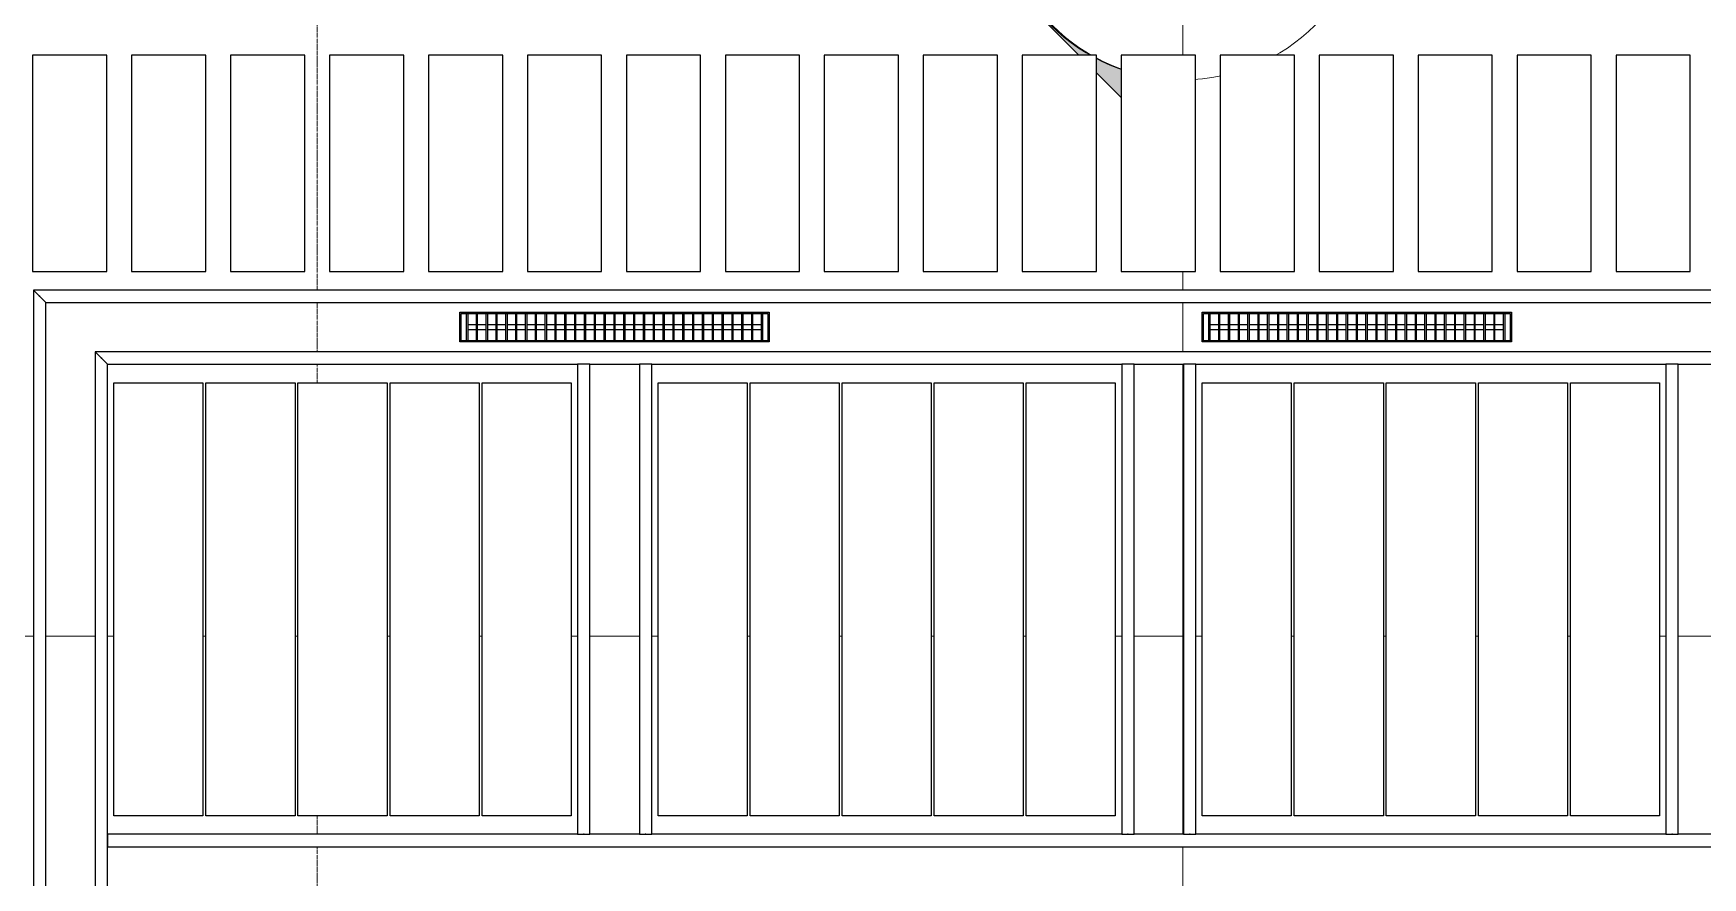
# Model space of a CAD drawing. Header units: millimetres. Extents: x -853432 to -773672, y -18171 to 22484.
# Drawn here: x -837029 to -830282, y -397 to 3016 of the extents above; entities that cross this region are included whole.
import ezdxf
from ezdxf.xclip import XClip

# ---------------------------------------------------------------- set-up
doc = ezdxf.new("R2010")
doc.units = ezdxf.units.MM
doc.header["$XCLIPFRAME"] = 0
doc.linetypes.add('DPA_Grid _ Level 100', pattern=[10, 5.5, -1.6, 1.3, -1.6])
for name, color, linetype in [('000 - WIPEOUT', 250, 'Continuous'), ('001 - ASCESSORIES', 251, 'Continuous'), ('A04_TUBE SERIES', 2, 'Continuous'), ('A11_ALU.SOLID SHEET', 2, 'Continuous')]:
    doc.layers.add(name, color=color, linetype=linetype)
doc.layers.add('A-ANNO-NOTE', color=3, linetype='Continuous', lineweight=25)
doc.layers.add('S-GRID', color=251, linetype='Continuous', lineweight=9)

# ---------------------------------------------------------------- blocks, each defined once
blk = doc.blocks.new('DPA_AN_Section Line - UP-Left-16600938-4251-01 ENLARGED CONCOURSE LEVEL - REFLECTED CEILING PLAN - SHEET 2')
at = {"layer": 'A-ANNO-NOTE', "lineweight": 9}
blk.add_line((7.5, 0), (160, 0), dxfattribs=at)
blk = doc.blocks.new('DPA_AN_Section Line - UP-Left-14405212-4251-01 ENLARGED CONCOURSE LEVEL - REFLECTED CEILING PLAN - SHEET 2')
at = {"layer": 'A-ANNO-NOTE', "lineweight": 9}
h = blk.add_hatch(color=256, dxfattribs=at)
edge = h.paths.add_edge_path()
edge.add_arc((0, -0.028), 7.5, 180, 360)
edge.add_line((7.5, -0.028), (10.682, -0.028))
edge.add_line((10.682, -0.028), (0, -10.71))
edge.add_line((0, -10.71), (-10.682, -0.028))
edge.add_line((-10.682, -0.028), (-7.5, -0.028))
at = {"layer": 'A-ANNO-NOTE', "lineweight": 18}
for p, q in [((-7.5, 0), (7.5, 0)), ((0, -10.71), (10.682, -0.028)), ((10.682, -0.028), (7.5, -0.028))]:
    blk.add_line(p, q, dxfattribs=at)
at = {"layer": 'A-ANNO-NOTE', "lineweight": 9}
blk.add_line((7.5, 0), (80, 0), dxfattribs=at)
at = {"layer": 'A-ANNO-NOTE', "lineweight": 18}
blk.add_circle((0, 0.028), 7.5, dxfattribs=at)
blk.add_arc((0, -0.028), 7.5, 180, 360, dxfattribs=at)
blk = doc.blocks.new('*U2031')
at = {"layer": 'S-GRID', "linetype": 'DPA_Grid _ Level 100'}
blk.add_line((0, -21399.8), (0, 16631.7), dxfattribs=at)
blk = doc.blocks.new('*U1537')
at = {"color": 3}
for points in [[(-437.5, 1550), (437.5, 1550), (437.5, 1250), (-437.5, 1250)], [(-437.5, 1150), (437.5, 1150), (437.5, 850), (-437.5, 850)], [(-437.5, 750), (437.5, 750), (437.5, 450), (-437.5, 450)], [(-437.5, 350), (437.5, 350), (437.5, 50), (-437.5, 50)], [(-437.5, -50), (437.5, -50), (437.5, -350), (-437.5, -350)], [(-437.5, -450), (437.5, -450), (437.5, -750), (-437.5, -750)], [(-437.5, -850), (437.5, -850), (437.5, -1150), (-437.5, -1150)], [(-437.5, -1250), (437.5, -1250), (437.5, -1550), (-437.5, -1550)], [(-437.5, -1650), (437.5, -1650), (437.5, -1950), (-437.5, -1950)], [(-437.5, -2050), (437.5, -2050), (437.5, -2350), (-437.5, -2350)], [(-437.5, -2450), (437.5, -2450), (437.5, -2750), (-437.5, -2750)], [(-437.5, -2850), (437.5, -2850), (437.5, -3150), (-437.5, -3150)], [(-437.5, -3250), (437.5, -3250), (437.5, -3550), (-437.5, -3550)], [(-437.5, -3650), (437.5, -3650), (437.5, -3950), (-437.5, -3950)], [(-437.5, -4050), (437.5, -4050), (437.5, -4350), (-437.5, -4350)], [(-437.5, -4450), (437.5, -4450), (437.5, -4750), (-437.5, -4750)], [(-437.5, -4850), (437.5, -4850), (437.5, -5150), (-437.5, -5150)]]:
    blk.add_wipeout(points, dxfattribs=at).dxf.layer = '000 - WIPEOUT'
at = {"layer": 'A11_ALU.SOLID SHEET', "color": 0, "linetype": 'ByBlock'}
for points in [[(-437.5, 1250), (437.5, 1250), (437.5, 1550), (-437.5, 1550)], [(-437.5, 850), (437.5, 850), (437.5, 1150), (-437.5, 1150)], [(-437.5, 450), (437.5, 450), (437.5, 750), (-437.5, 750)], [(-437.5, 50), (437.5, 50), (437.5, 350), (-437.5, 350)], [(-437.5, -350), (437.5, -350), (437.5, -50), (-437.5, -50)], [(-437.5, -750), (437.5, -750), (437.5, -450), (-437.5, -450)], [(-437.5, -1150), (437.5, -1150), (437.5, -850), (-437.5, -850)], [(-437.5, -1550), (437.5, -1550), (437.5, -1250), (-437.5, -1250)], [(-437.5, -1950), (437.5, -1950), (437.5, -1650), (-437.5, -1650)], [(-437.5, -2350), (437.5, -2350), (437.5, -2050), (-437.5, -2050)], [(-437.5, -2750), (437.5, -2750), (437.5, -2450), (-437.5, -2450)], [(-437.5, -3150), (437.5, -3150), (437.5, -2850), (-437.5, -2850)], [(-437.5, -3550), (437.5, -3550), (437.5, -3250), (-437.5, -3250)], [(-437.5, -3950), (437.5, -3950), (437.5, -3650), (-437.5, -3650)], [(-437.5, -4350), (437.5, -4350), (437.5, -4050), (-437.5, -4050)], [(-437.5, -4750), (437.5, -4750), (437.5, -4450), (-437.5, -4450)], [(-437.5, -5150), (437.5, -5150), (437.5, -4850), (-437.5, -4850)]]:
    blk.add_lwpolyline(points, close=True, dxfattribs=at)
blk = doc.blocks.new('*U1697')
at = {"layer": 'A11_ALU.SOLID SHEET', "color": 0, "linetype": 'ByBlock', "rotation": 90}
blk.add_blockref('*U1537', (-90800, -1088), dxfattribs=at)
blk = doc.blocks.new('*U1111')
blk.add_attdef('EXTR.OVL-LENGTH_', (-25, -59.1), '', height=5)
blk.add_wipeout([(-25, 0), (25, 0), (25, 1900), (-25, 1900)]).dxf.layer = '000 - WIPEOUT'
blk.add_point((0, 0))
at = {"layer": 'A04_TUBE SERIES', "color": 0}
blk.add_lwpolyline([(-25, 0), (25, 0), (25, 1900), (-25, 1900)], close=True, dxfattribs=at)
blk = doc.blocks.new('*U1115')
blk.add_wipeout([(-25, 25), (25, -25), (25, 11022.5), (-25, 10972.5)]).dxf.layer = '000 - WIPEOUT'
at = {"layer": 'A04_TUBE SERIES', "color": 0}
blk.add_lwpolyline([(-25, 25), (25, -25), (25, 11022.5), (-25, 10972.5)], close=True, dxfattribs=at)
blk.add_attdef('EXTR.OVL-LENGTH_', (-25, -59.1), '', height=5)
blk = doc.blocks.new('*U1110')
blk.add_attdef('EXTR.OVL-LENGTH_', (-25, -59.1), '', height=5)
blk.add_wipeout([(-25, 0), (25, 0), (25, 1900), (-25, 1900)]).dxf.layer = '000 - WIPEOUT'
blk.add_point((0, 0))
at = {"layer": 'A04_TUBE SERIES', "color": 0}
blk.add_lwpolyline([(-25, 0), (25, 0), (25, 1900), (-25, 1900)], close=True, dxfattribs=at)
blk = doc.blocks.new('*U1121')
blk.add_wipeout([(-25, 25), (25, -25), (25, 4175), (-25, 4125)]).dxf.layer = '000 - WIPEOUT'
blk.add_point((0, 0))
at = {"layer": 'A04_TUBE SERIES', "color": 0}
blk.add_lwpolyline([(-25, 25), (25, -25), (25, 4175), (-25, 4125)], close=True, dxfattribs=at)
blk.add_attdef('EXTR.OVL-LENGTH_', (-25, -59.1), '', height=5)
blk = doc.blocks.new('*U1112')
blk.add_attdef('EXTR.OVL-LENGTH_', (-25, -59.1), '', height=5)
blk.add_wipeout([(-25, 0), (25, 0), (25, 1900), (-25, 1900)]).dxf.layer = '000 - WIPEOUT'
blk.add_point((0, 0))
at = {"layer": 'A04_TUBE SERIES', "color": 0}
blk.add_lwpolyline([(-25, 0), (25, 0), (25, 1900), (-25, 1900)], close=True, dxfattribs=at)
blk = doc.blocks.new('*U1116')
blk.add_wipeout([(-25, 25), (25, -25), (25, 4675), (-25, 4625)]).dxf.layer = '000 - WIPEOUT'
blk.add_point((0, 0))
at = {"layer": 'A04_TUBE SERIES', "color": 0}
blk.add_lwpolyline([(-25, 25), (25, -25), (25, 4675), (-25, 4625)], close=True, dxfattribs=at)
blk.add_attdef('EXTR.OVL-LENGTH_', (-25, -59.1), '', height=5)
blk = doc.blocks.new('*U1128')
blk.add_attdef('EXTR.OVL-LENGTH_', (-25, -59.1), '', height=5)
blk.add_wipeout([(-25, 0), (25, 0), (25, 10747.5), (-25, 10697.5)]).dxf.layer = '000 - WIPEOUT'
at = {"layer": 'A04_TUBE SERIES', "color": 0}
blk.add_lwpolyline([(-25, 0), (25, 0), (25, 10747.5), (-25, 10697.5)], close=True, dxfattribs=at)
blk = doc.blocks.new('*U1108')
blk.add_attdef('EXTR.OVL-LENGTH_', (-25, -59.1), '', height=5)
blk.add_wipeout([(-25, 0), (25, 0), (25, 10747.5), (-25, 10697.5)]).dxf.layer = '000 - WIPEOUT'
blk.add_point((0, 0))
at = {"layer": 'A04_TUBE SERIES', "color": 0}
blk.add_lwpolyline([(-25, 0), (25, 0), (25, 10747.5), (-25, 10697.5)], close=True, dxfattribs=at)
blk = doc.blocks.new('*U1258')
at = {"color": 6}
blk.add_point((-37.5, 0), dxfattribs=at)
at = {"color": 3}
blk.add_wipeout([(-875, -564), (875, -564), (875, -924), (-875, -924)], dxfattribs=at).dxf.layer = '000 - WIPEOUT'
at = {"layer": 'A11_ALU.SOLID SHEET', "color": 0, "linetype": 'ByBlock'}
blk.add_lwpolyline([(875, -924), (-875, -924), (-875, -564), (875, -564)], close=True, dxfattribs=at)
at = {"color": 3}
blk.add_wipeout([(-875, -192), (875, -192), (875, -552), (-875, -552)], dxfattribs=at).dxf.layer = '000 - WIPEOUT'
at = {"layer": 'A11_ALU.SOLID SHEET', "color": 0, "linetype": 'ByBlock'}
blk.add_lwpolyline([(875, -552), (-875, -552), (-875, -192), (875, -192)], close=True, dxfattribs=at)
at = {"color": 3}
blk.add_wipeout([(-875, 180), (875, 180), (875, -180), (-875, -180)], dxfattribs=at).dxf.layer = '000 - WIPEOUT'
at = {"layer": 'A11_ALU.SOLID SHEET', "color": 0, "linetype": 'ByBlock'}
blk.add_lwpolyline([(875, -180), (-875, -180), (-875, 180), (875, 180)], close=True, dxfattribs=at)
at = {"color": 3}
blk.add_wipeout([(-875, 552), (875, 552), (875, 192), (-875, 192)], dxfattribs=at).dxf.layer = '000 - WIPEOUT'
at = {"layer": 'A11_ALU.SOLID SHEET', "color": 0, "linetype": 'ByBlock'}
blk.add_lwpolyline([(875, 192), (-875, 192), (-875, 552), (875, 552)], close=True, dxfattribs=at)
at = {"color": 3}
blk.add_wipeout([(-875, 924), (875, 924), (875, 564), (-875, 564)], dxfattribs=at).dxf.layer = '000 - WIPEOUT'
at = {"layer": 'A11_ALU.SOLID SHEET', "color": 0, "linetype": 'ByBlock'}
blk.add_lwpolyline([(875, 564), (-875, 564), (-875, 924), (875, 924)], close=True, dxfattribs=at)
blk = doc.blocks.new('*U1351')
at = {"color": 1}
blk.add_wipeout([(625, -60), (-625, -60), (-625, 60), (625, 60)], dxfattribs=at).dxf.layer = '000 - WIPEOUT'
at = {"layer": '001 - ASCESSORIES', "color": 0}
blk.add_lwpolyline([(625, -60), (-625, -60), (-625, 60), (625, 60)], close=True, dxfattribs=at)
at = {"layer": '001 - ASCESSORIES'}
for points in [[(620, -55), (-620, -55), (-620, 55), (620, 55)], [(-593.5, -55), (-598.5, -55), (-598.5, 55), (-593.5, 55)], [(-558.8, -55), (-553.8, -55), (-553.8, 55), (-558.8, 55)], [(-514, -55), (-519, -55), (-519, 55), (-514, 55)], [(-479.3, -55), (-474.3, -55), (-474.3, 55), (-479.3, 55)], [(-434.6, -55), (-439.6, -55), (-439.6, 55), (-434.6, 55)], [(-399.8, -55), (-394.8, -55), (-394.8, 55), (-399.8, 55)], [(-355.1, -55), (-360.1, -55), (-360.1, 55), (-355.1, 55)], [(-320.4, -55), (-315.4, -55), (-315.4, 55), (-320.4, 55)], [(-275.6, -55), (-280.6, -55), (-280.6, 55), (-275.6, 55)], [(-240.9, -55), (-235.9, -55), (-235.9, 55), (-240.9, 55)], [(-196.2, -55), (-201.2, -55), (-201.2, 55), (-196.2, 55)], [(-161.4, -55), (-156.4, -55), (-156.4, 55), (-161.4, 55)], [(-116.7, -55), (-121.7, -55), (-121.7, 55), (-116.7, 55)], [(-82, -55), (-77, -55), (-77, 55), (-82, 55)], [(-37.2, -55), (-42.2, -55), (-42.2, 55), (-37.2, 55)], [(-2.5, -55), (2.5, -55), (2.5, 55), (-2.5, 55)], [(42.2, -55), (37.2, -55), (37.2, 55), (42.2, 55)], [(77, -55), (82, -55), (82, 55), (77, 55)], [(121.7, -55), (116.7, -55), (116.7, 55), (121.7, 55)], [(156.4, -55), (161.4, -55), (161.4, 55), (156.4, 55)], [(201.2, -55), (196.2, -55), (196.2, 55), (201.2, 55)], [(235.9, -55), (240.9, -55), (240.9, 55), (235.9, 55)], [(280.6, -55), (275.6, -55), (275.6, 55), (280.6, 55)], [(315.4, -55), (320.4, -55), (320.4, 55), (315.4, 55)], [(360.1, -55), (355.1, -55), (355.1, 55), (360.1, 55)], [(394.8, -55), (399.8, -55), (399.8, 55), (394.8, 55)], [(439.6, -55), (434.6, -55), (434.6, 55), (439.6, 55)], [(474.3, -55), (479.3, -55), (479.3, 55), (474.3, 55)], [(519, -55), (514, -55), (514, 55), (519, 55)], [(553.8, -55), (558.8, -55), (558.8, 55), (553.8, 55)], [(598.5, -55), (593.5, -55), (593.5, 55), (598.5, 55)]]:
    blk.add_lwpolyline(points, close=True, dxfattribs=at)
for points in [[(-593.5, 10), (-558.8, 10)], [(-553.8, 10), (-519, 10)], [(-514, 10), (-479.3, 10)], [(-474.3, 10), (-439.6, 10)], [(-434.6, 10), (-399.8, 10)], [(-394.8, 10), (-360.1, 10)], [(-355.1, 10), (-320.4, 10)], [(-315.4, 10), (-280.6, 10)], [(-275.6, 10), (-240.9, 10)], [(-235.9, 10), (-201.2, 10)], [(-196.2, 10), (-161.4, 10)], [(-156.4, 10), (-121.7, 10)], [(-116.7, 10), (-82, 10)], [(-77, 10), (-42.2, 10)], [(-37.2, 10), (-2.5, 10)], [(2.5, 10), (37.2, 10)], [(42.2, 10), (77, 10)], [(82, 10), (116.7, 10)], [(121.7, 10), (156.4, 10)], [(161.4, 10), (196.2, 10)], [(201.2, 10), (235.9, 10)], [(240.9, 10), (275.6, 10)], [(280.6, 10), (315.4, 10)], [(320.4, 10), (355.1, 10)], [(360.1, 10), (394.8, 10)], [(399.8, 10), (434.6, 10)], [(439.6, 10), (474.3, 10)], [(479.3, 10), (514, 10)], [(519, 10), (553.8, 10)], [(558.8, 10), (593.5, 10)], [(-593.5, -10), (-558.8, -10)], [(-553.8, -10), (-519, -10)], [(-514, -10), (-479.3, -10)], [(-474.3, -10), (-439.6, -10)], [(-434.6, -10), (-399.8, -10)], [(-394.8, -10), (-360.1, -10)], [(-355.1, -10), (-320.4, -10)], [(-315.4, -10), (-280.6, -10)], [(-275.6, -10), (-240.9, -10)], [(-235.9, -10), (-201.2, -10)], [(-196.2, -10), (-161.4, -10)], [(-156.4, -10), (-121.7, -10)], [(-116.7, -10), (-82, -10)], [(-77, -10), (-42.2, -10)], [(-37.2, -10), (-2.5, -10)], [(2.5, -10), (37.2, -10)], [(42.2, -10), (77, -10)], [(82, -10), (116.7, -10)], [(121.7, -10), (156.4, -10)], [(161.4, -10), (196.2, -10)], [(201.2, -10), (235.9, -10)], [(240.9, -10), (275.6, -10)], [(280.6, -10), (315.4, -10)], [(320.4, -10), (355.1, -10)], [(360.1, -10), (394.8, -10)], [(399.8, -10), (434.6, -10)], [(439.6, -10), (474.3, -10)], [(479.3, -10), (514, -10)], [(519, -10), (553.8, -10)], [(558.8, -10), (593.5, -10)]]:
    blk.add_lwpolyline(points, dxfattribs=at)
blk = doc.blocks.new('*U1696')
for p in [(-89998, -1750), (-86998, -1750)]:
    blk.add_blockref('*U1351', p)
at = {"layer": 'A11_ALU.SOLID SHEET', "linetype": 'ByBlock', "rotation": 90}
for name, p in [('*U1115', (-81324.5, -1625.5)), ('*U1128', (-81349.5, -1875.5))]:
    blk.add_blockref(name, p, dxfattribs=at)
at = {"layer": 'A11_ALU.SOLID SHEET', "linetype": 'ByBlock'}
for name, p, rotation in [('*U1116', (-92322, -1625.5), 180.0000000000029), ('*U1121', (-92072, -1875.5), 180.0000000000241)]:
    blk.add_blockref(name, p, dxfattribs=dict(at, rotation=rotation))
at = {"layer": 'A11_ALU.SOLID SHEET', "linetype": 'ByBlock', "rotation": 270}
blk.add_blockref('*U1108', (-92047, -3825.5), dxfattribs=at)
at = {"layer": 'A11_ALU.SOLID SHEET', "linetype": 'ByBlock'}
for name, p, rotation in [('*U1110', (-90122.5, -3800.5), 359.9999999999719), ('*U1111', (-89872.5, -3800.5), 359.9999999999719), ('*U1110', (-87923, -3800.5), 359.9999999999719), ('*U1112', (-87673, -3800.5), 1.404032445861958e-11), ('*U1110', (-85723.5, -3800.5), 359.9999999999719)]:
    blk.add_blockref(name, p, dxfattribs=dict(at, rotation=rotation))
at = {"layer": 'A11_ALU.SOLID SHEET', "linetype": 'ByBlock', "rotation": 90}
for p in [(-91097.5, -2850.5), (-88898, -2850.5), (-86698.5, -2850.5)]:
    blk.add_blockref('*U1258', p, dxfattribs=at)

msp = doc.modelspace()

# ---------------------------------------------------------------- block references
msp.add_blockref('*U2031', (-835882.4, 3579))
at = {"layer": 'A-ANNO-NOTE', "xscale": 100, "yscale": 100, "zscale": 100}
for name, p, rotation in [('DPA_AN_Section Line - UP-Left-14405212-4251-01 ENLARGED CONCOURSE LEVEL - REFLECTED CEILING PLAN - SHEET 2', (-832383, 3579), 269.9999999999992), ('DPA_AN_Section Line - UP-Left-16600938-4251-01 ENLARGED CONCOURSE LEVEL - REFLECTED CEILING PLAN - SHEET 2', (-821927.4, 579), 180)]:
    msp.add_blockref(name, p, dxfattribs=dict(at, rotation=rotation))

# ---------------------------------------------------------------- next in the draw order: block references
at = {"layer": 'A11_ALU.SOLID SHEET'}
ref = msp.add_blockref('*U1697', (-744682.4, 3579), dxfattribs=at)
XClip(ref).set_block_clipping_path([(-104690.1238047112, -9620.0029952966), (-34092.6543255156, 14392.9971737705)])

# ---------------------------------------------------------------- next in the draw order: block references
ref = msp.add_blockref('*U1696', (-744682.4, 3579))
XClip(ref).set_block_clipping_path([(-104690.1238047112, -9620.0029952966), (-34092.6543255156, 14392.9971737705)])

doc.saveas('drawing.dxf')
